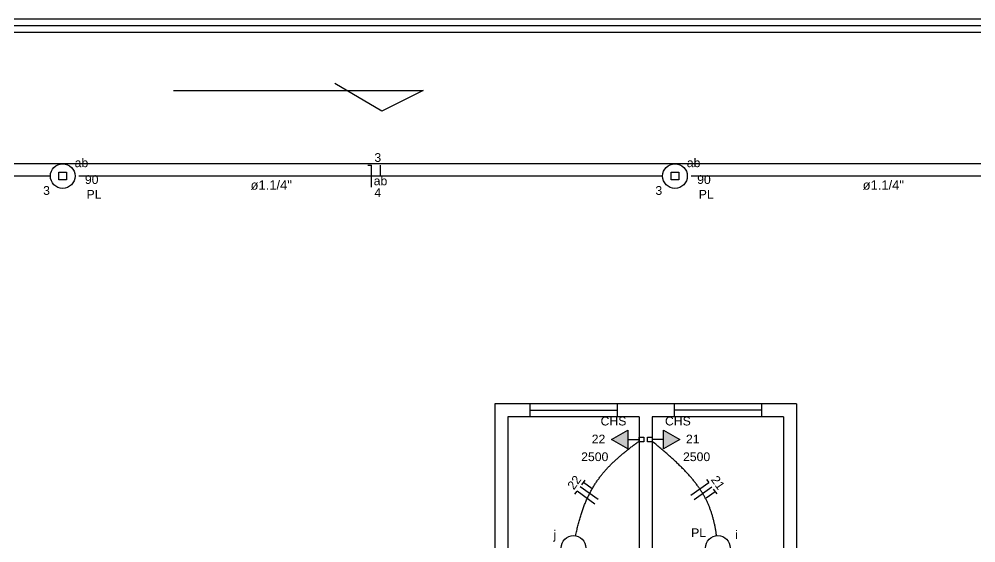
# Model space of a CAD drawing. Header units: millimetres. Extents: x -4.7 to 81.4, y -19.1 to 41.2.
# Drawn here: x 28.15 to 39.09, y 33.42 to 39.41 of the extents above; entities that cross this region are included whole.
import ezdxf

# ---------------------------------------------------------------- set-up
doc = ezdxf.new("R2010")
doc.units = ezdxf.units.MM
doc.header["$MEASUREMENT"] = 0
doc.linetypes.add('Dashed', pattern=[0.75, 0.5, -0.25])
for name, color, linetype, lineweight in [('1', 1, 'Continuous', 30), ('3', 1, 'Continuous', 30), ('5', 1, 'Continuous', 30), ('EL-Condutos', 4, 'Continuous', 30), ('EL-Fios', 2, 'Continuous', 30), ('EL-Textos condutos', 2, 'Continuous', 30), ('EL-Textos fios', 2, 'Continuous', 30), ('EL-Textos pontos', 2, 'Continuous', 30), ('LAYOUT 2', 1, 'Continuous', 30), ('P-SIMBOL', 3, 'Continuous', 30), ('PROJECAO', 1, 'Continuous', 30)]:
    doc.layers.add(name, color=color, linetype=linetype, lineweight=lineweight)
doc.styles.add('Arial', font='arial.ttf')

msp = doc.modelspace()

# ---------------------------------------------------------------- hatches: boundary and pattern name
at = {"layer": 'P-SIMBOL', "linetype": 'Continuous'}
for points in [[(35.113, 34.71), (34.925, 34.602), (35.113, 34.494)], [(35.519, 34.494), (35.706, 34.602), (35.519, 34.71)]]:
    msp.add_hatch(color=256, dxfattribs=at).paths.add_polyline_path(points)

# ---------------------------------------------------------------- linework, layer by layer
at = {"layer": '1', "linetype": 'Continuous'}
msp.add_line((-1.009, 37.761), (48.991, 37.761), dxfattribs=at)
at = {"layer": '3'}
msp.add_line((-4.509, 39.261), (39.491, 39.261), dxfattribs=at)
msp.add_line((-4.509, 39.261), (39.491, 39.261), dxfattribs=at)
msp.add_lwpolyline([(39.491, 39.411), (-4.659, 39.411), (-4.659, -0.889), (14.991, -0.889)], dxfattribs=at)
at = {"layer": '5', "linetype": 'Continuous'}
for p, q in [((33.591, 35.011), (33.591, 32.561)), ((37.041, 35.011), (33.591, 35.011)), ((37.041, 35.011), (37.041, 32.561)), ((33.741, 34.861), (33.741, 32.561)), ((35.241, 34.861), (33.741, 34.861)), ((35.241, 34.861), (35.241, 31.861)), ((35.391, 34.861), (35.391, 31.861)), ((36.891, 34.861), (35.391, 34.861)), ((36.891, 34.861), (36.891, 32.561))]:
    msp.add_line(p, q, dxfattribs=at)
at = {"layer": 'EL-Condutos', "linetype": 'Dashed', "ltscale": 25}
for points, knots in [([(28.51, 37.615), (28.403, 37.615), (28.197, 37.615), (27.898, 37.615), (27.616, 37.615), (27.352, 37.615), (27.104, 37.615), (26.869, 37.615), (26.648, 37.615), (26.438, 37.615), (26.238, 37.615), (26.046, 37.615), (25.861, 37.615), (25.683, 37.615), (25.508, 37.615), (25.337, 37.615), (25.166, 37.615), (24.996, 37.615), (24.825, 37.615), (24.651, 37.615), (24.473, 37.615), (24.289, 37.615), (24.098, 37.615), (23.899, 37.615), (23.69, 37.615), (23.47, 37.615), (23.238, 37.615), (22.991, 37.615), (22.729, 37.615), (22.45, 37.615), (22.152, 37.615), (21.948, 37.615), (21.842, 37.615)], [0, 0, 0, 0, 0.318962, 0.618082, 0.898772, 1.162442, 1.410504, 1.644368, 1.865447, 2.075151, 2.274892, 2.466081, 2.650128, 2.828446, 3.002445, 3.173536, 3.343132, 3.512642, 3.683479, 3.857053, 4.034776, 4.218059, 4.408312, 4.606948, 4.815378, 5.035012, 5.267262, 5.51354, 5.775255, 6.05382, 6.350646, 6.667144, 6.667144, 6.667144, 6.667144]), ([(35.507, 37.615), (35.401, 37.615), (35.195, 37.615), (34.895, 37.615), (34.614, 37.615), (34.349, 37.615), (34.101, 37.615), (33.866, 37.615), (33.645, 37.615), (33.434, 37.615), (33.234, 37.615), (33.042, 37.615), (32.858, 37.615), (32.679, 37.615), (32.504, 37.615), (32.333, 37.615), (32.162, 37.615), (31.992, 37.615), (31.821, 37.615), (31.647, 37.615), (31.468, 37.615), (31.285, 37.615), (31.094, 37.615), (30.895, 37.615), (30.686, 37.615), (30.465, 37.615), (30.233, 37.615), (29.986, 37.615), (29.723, 37.615), (29.444, 37.615), (29.147, 37.615), (28.942, 37.615), (28.837, 37.615)], [0, 0, 0, 0, 0.319126, 0.618401, 0.899235, 1.16304, 1.41123, 1.645215, 1.866407, 2.07622, 2.276063, 2.46735, 2.651492, 2.829902, 3.00399, 3.17517, 3.344853, 3.51445, 3.685375, 3.859038, 4.036853, 4.22023, 4.410581, 4.60932, 4.817856, 5.037604, 5.269973, 5.516377, 5.778228, 6.056936, 6.353915, 6.670576, 6.670576, 6.670576, 6.670576]), ([(42.5, 37.615), (42.394, 37.615), (42.188, 37.615), (41.889, 37.615), (41.607, 37.615), (41.343, 37.615), (41.095, 37.615), (40.861, 37.615), (40.639, 37.615), (40.429, 37.615), (40.229, 37.615), (40.037, 37.615), (39.853, 37.615), (39.674, 37.615), (39.499, 37.615), (39.328, 37.615), (39.158, 37.615), (38.988, 37.615), (38.817, 37.615), (38.643, 37.615), (38.464, 37.615), (38.281, 37.615), (38.09, 37.615), (37.891, 37.615), (37.682, 37.615), (37.462, 37.615), (37.229, 37.615), (36.982, 37.615), (36.72, 37.615), (36.441, 37.615), (36.144, 37.615), (35.94, 37.615), (35.834, 37.615)], [0, 0, 0, 0, 0.318917, 0.617994, 0.898643, 1.162276, 1.410302, 1.644133, 1.865181, 2.074855, 2.274567, 2.465728, 2.649749, 2.828041, 3.002015, 3.173083, 3.342654, 3.51214, 3.682952, 3.856502, 4.034199, 4.217456, 4.407682, 4.60629, 4.814689, 5.034292, 5.266509, 5.512751, 5.774429, 6.052955, 6.349738, 6.666191, 6.666191, 6.666191, 6.666191])]:
    msp.add_open_spline(points, degree=3, knots=knots, dxfattribs=at)
at = {"layer": 'EL-Condutos', "linetype": 'Continuous'}
for points, knots in [([(34.516, 33.501), (34.52, 33.52), (34.528, 33.558), (34.541, 33.613), (34.555, 33.666), (34.57, 33.717), (34.585, 33.766), (34.601, 33.812), (34.618, 33.857), (34.636, 33.901), (34.655, 33.942), (34.675, 33.982), (34.695, 34.02), (34.716, 34.057), (34.738, 34.093), (34.761, 34.127), (34.785, 34.161), (34.809, 34.193), (34.834, 34.224), (34.861, 34.255), (34.888, 34.284), (34.915, 34.313), (34.944, 34.341), (34.974, 34.369), (35.004, 34.396), (35.035, 34.423), (35.068, 34.45), (35.101, 34.477), (35.135, 34.503), (35.169, 34.53), (35.205, 34.556), (35.229, 34.574), (35.241, 34.583)], [0, 0, 0, 0, 0.058806, 0.115522, 0.170264, 0.223154, 0.274313, 0.323864, 0.371933, 0.418646, 0.46413, 0.508514, 0.551924, 0.594489, 0.636333, 0.677582, 0.718356, 0.758774, 0.79895, 0.838995, 0.879014, 0.919108, 0.959374, 0.999902, 1.040777, 1.082082, 1.123894, 1.166284, 1.209321, 1.253073, 1.297602, 1.342968, 1.342968, 1.342968, 1.342968]), ([(36.126, 33.501), (36.124, 33.515), (36.12, 33.544), (36.113, 33.585), (36.105, 33.626), (36.096, 33.665), (36.087, 33.703), (36.076, 33.74), (36.064, 33.777), (36.051, 33.813), (36.037, 33.848), (36.022, 33.882), (36.006, 33.916), (35.988, 33.95), (35.969, 33.983), (35.948, 34.016), (35.926, 34.049), (35.903, 34.081), (35.878, 34.114), (35.852, 34.147), (35.824, 34.18), (35.794, 34.213), (35.763, 34.246), (35.729, 34.28), (35.694, 34.315), (35.657, 34.35), (35.619, 34.386), (35.578, 34.422), (35.535, 34.46), (35.49, 34.498), (35.443, 34.537), (35.411, 34.564), (35.395, 34.577)], [0, 0, 0, 0, 0.04325, 0.08537, 0.126475, 0.166687, 0.20613, 0.244934, 0.283232, 0.321161, 0.358861, 0.396475, 0.434147, 0.472021, 0.510242, 0.548954, 0.588298, 0.628412, 0.669434, 0.711495, 0.754724, 0.799247, 0.845183, 0.892651, 0.941764, 0.992633, 1.045366, 1.100067, 1.156839, 1.215783, 1.276997, 1.340577, 1.340577, 1.340577, 1.340577])]:
    msp.add_open_spline(points, degree=3, knots=knots, dxfattribs=at)
at = {"layer": 'EL-Fios'}
for p, q in [((32.142, 37.74), (32.183, 37.74)), ((32.183, 37.49), (32.183, 37.74)), ((32.285, 37.615), (32.285, 37.74)), ((34.585, 34.084), (34.625, 34.138)), ((36.012, 34.144), (36.036, 34.11)), ((34.507, 33.976), (34.532, 34.01)), ((34.734, 33.863), (34.532, 34.01)), ((34.771, 33.914), (34.568, 34.06)), ((34.706, 34.038), (34.605, 34.111)), ((35.832, 33.965), (36.036, 34.11)), ((35.869, 33.914), (36.072, 34.059)), ((36.007, 33.936), (36.109, 34.008)), ((36.089, 34.035), (36.128, 33.981))]:
    msp.add_line(p, q, dxfattribs=at)
at = {"layer": 'LAYOUT 2', "linetype": 'Continuous'}
for p, q in [((32.301, 38.359), (31.763, 38.673)), ((29.921, 38.594), (32.771, 38.594)), ((32.771, 38.594), (32.301, 38.359))]:
    msp.add_line(p, q, dxfattribs=at)
at = {"layer": 'P-SIMBOL'}
for p, q in [((28.609, 37.659), (28.698, 37.659)), ((28.609, 37.571), (28.609, 37.659)), ((28.698, 37.659), (28.698, 37.571)), ((35.607, 37.659), (35.695, 37.659)), ((35.607, 37.571), (35.607, 37.659)), ((35.695, 37.659), (35.695, 37.571)), ((28.698, 37.571), (28.609, 37.571)), ((35.695, 37.571), (35.607, 37.571)), ((34.925, 34.602), (35.113, 34.71)), ((35.113, 34.71), (35.113, 34.494)), ((35.519, 34.494), (35.519, 34.71)), ((35.519, 34.71), (35.706, 34.602)), ((35.113, 34.494), (34.925, 34.602)), ((35.113, 34.602), (35.241, 34.602)), ((35.241, 34.575), (35.241, 34.628)), ((35.241, 34.628), (35.294, 34.628)), ((35.294, 34.575), (35.241, 34.575)), ((35.294, 34.628), (35.294, 34.575)), ((35.338, 34.575), (35.338, 34.628)), ((35.338, 34.628), (35.391, 34.628)), ((35.391, 34.575), (35.338, 34.575)), ((35.391, 34.628), (35.391, 34.575)), ((35.519, 34.602), (35.391, 34.602)), ((35.706, 34.602), (35.519, 34.494))]:
    msp.add_line(p, q, dxfattribs=at)
for centre in [(28.653, 37.615), (35.651, 37.615), (34.491, 33.361), (36.141, 33.361)]:
    msp.add_circle(centre, 0.141, dxfattribs=at)
at = {"layer": 'PROJECAO'}
for p, q in [((33.991, 35.011), (33.991, 34.861)), ((34.991, 35.011), (34.991, 34.861)), ((35.641, 35.011), (35.641, 34.861)), ((36.641, 35.011), (36.641, 34.861)), ((33.991, 34.936), (34.991, 34.936)), ((36.641, 34.936), (35.641, 34.936))]:
    msp.add_line(p, q, dxfattribs=at)
msp.add_lwpolyline([(14.991, -0.814), (27.416, -0.814), (27.416, -12.314), (52.566, -12.314), (52.566, 39.336), (-4.584, 39.336), (-4.584, -0.814), (14.991, -0.814)], dxfattribs=at)

# ---------------------------------------------------------------- texts
at = {"layer": 'EL-Textos condutos', "char_height": 0.1059, "width": 0.88956, "attachment_point": 8, "line_spacing_factor": 0.798, "style": 'Arial'}
for insert in [(31.036, 37.457), (38.032, 37.457)]:
    msp.add_mtext('ø1.1/4"', dxfattribs=dict(at, insert=insert))
at = {"layer": 'EL-Textos fios', "char_height": 0.1, "attachment_point": 8, "line_spacing_factor": 0.798, "style": 'Arial'}
for s, insert, width in [('3', (32.254, 37.776), 0.1059), ('ab', (32.285, 37.509), 0.2118), ('4', (32.254, 37.376), 0.1059)]:
    msp.add_mtext(s, dxfattribs=dict(at, insert=insert, width=width))
at = {"layer": 'EL-Textos fios', "char_height": 0.1, "width": 0.2118, "attachment_point": 8, "line_spacing_factor": 0.798, "style": 'Arial'}
for s, insert, rotation in [('22', (34.54, 34.081), 54.1445), ('21', (36.101, 34.079), 305.4094)]:
    msp.add_mtext(s, dxfattribs=dict(at, insert=insert, rotation=rotation))
at = {"layer": 'EL-Textos pontos', "char_height": 0.1, "attachment_point": 8, "line_spacing_factor": 0.798, "style": 'Arial'}
for s, insert, width in [('ab', (28.867, 37.716), 0.2118), ('ab', (35.864, 37.716), 0.2118), ('90', (28.984, 37.524), 0.2118), ('90', (35.982, 37.524), 0.2118), ('3', (28.468, 37.399), 0.1059), ('PL', (29.011, 37.357), 0.2118), ('3', (35.466, 37.399), 0.1059), ('PL', (36.008, 37.357), 0.2118), ('CHS', (34.948, 34.761), 0.3177), ('CHS', (35.684, 34.761), 0.3177), ('22', (34.777, 34.557), 0.2118), ('21', (35.854, 34.557), 0.2118), ('2500', (34.734, 34.353), 0.4236), ('2500', (35.898, 34.353), 0.4236), ('PL', (35.921, 33.485), 0.2118), ('j', (34.277, 33.433), 0.1059), ('i', (36.354, 33.462), 0.1059)]:
    msp.add_mtext(s, dxfattribs=dict(at, insert=insert, width=width))

doc.saveas('drawing.dxf')
